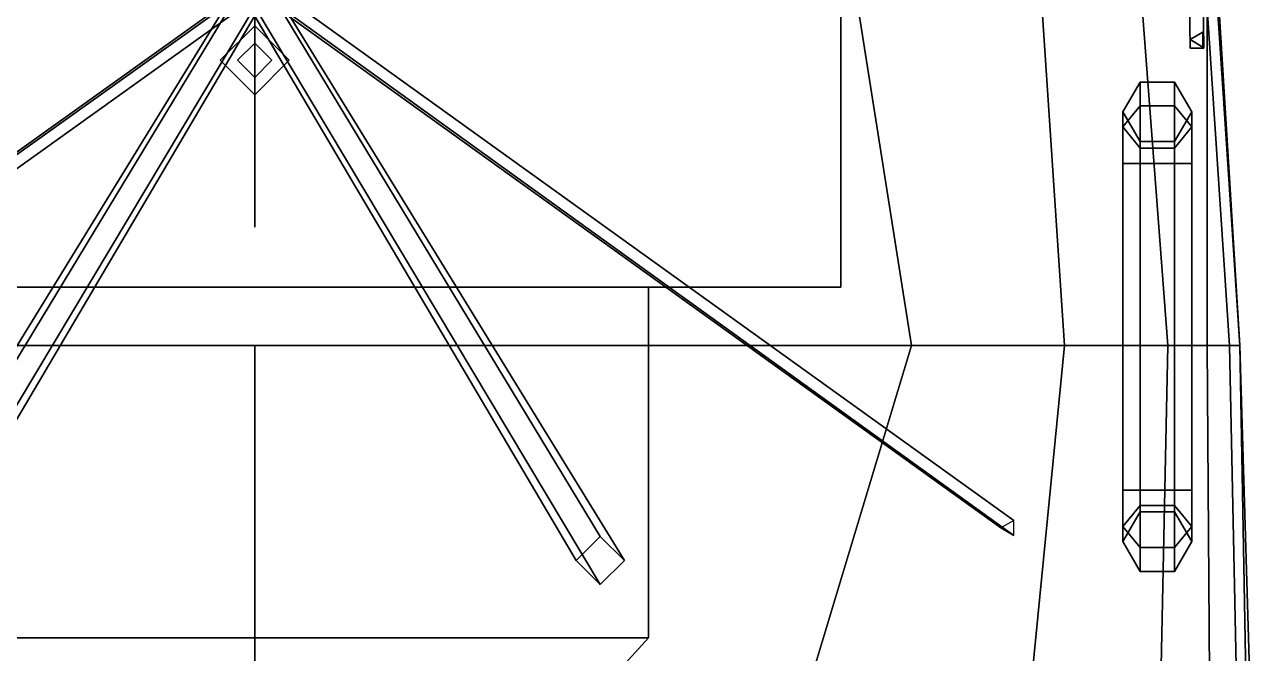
# Model space of a CAD drawing. Header units: millimetres. Extents: x -30 to 5.9, y -44.5 to 49.
# Drawn here: x -1.34 to 5.86, y 6.25 to 9.91 of the extents above; entities that cross this region are included whole.
import ezdxf

# ---------------------------------------------------------------- set-up
doc = ezdxf.new("R2010")
doc.units = ezdxf.units.MM
for name, color, linetype in [('boats', 1, 'Continuous'), ('radar', 1, 'Continuous'), ('railings', 6, 'Continuous')]:
    doc.layers.add(name, color=color, linetype=linetype)

msp = doc.modelspace()

# ---------------------------------------------------------------- linework, layer by layer
for points in [[(3.41, 8.38, 6.8), (3.41, 26.74, 7.28), (-3.41, 26.74, 7.28), (-3.41, 8.38, 6.8)], [(3.41, 8.38, 4.28), (3.41, 26.74, 4.54), (3.41, 26.74, 7.28), (3.41, 8.38, 6.8)], [(5.54, 8.04, 4.36), (5.54, 12.41, 4.36), (-5.54, 12.41, 4.36), (-5.54, 8.04, 4.36)], [(3.13, 12.41, -3.32), (3.82, 8.04, -3.32), (-3.82, 8.04, -3.32), (-3.13, 12.41, -3.32)], [(4.71, 8.04, -3.18), (3.82, 8.04, -3.32), (3.13, 12.41, -3.32), (4.42, 12.41, -2.88)], [(4.98, 12.41, -2.41), (5.31, 8.04, -2.83), (4.71, 8.04, -3.18), (4.42, 12.41, -2.88)], [(5.38, 12.41, -1.54), (5.67, 8.04, -1.94), (5.31, 8.04, -2.83), (4.98, 12.41, -2.41)], [(5.44, 12.41, -1.05), (5.73, 8.04, -1.05), (5.67, 8.04, -1.94), (5.38, 12.41, -1.54)], [(5.46, 12.41, 0.85), (5.73, 8.04, 0.85), (5.73, 8.04, -1.05), (5.44, 12.41, -1.05)], [(5.54, 12.41, 4.36), (5.54, 8.04, 4.36), (5.73, 8.04, 0.85), (5.46, 12.41, 0.85)], [(-2.01, 6.93, 6.8), (-2.15, 6.79, 6.8), (-0.1, 10.13, 12.43), (0, 10.25, 12.43)], [(-1.87, 6.79, 6.8), (-2.01, 6.93, 6.8), (0, 10.25, 12.43), (0.1, 10.13, 12.43)], [(2.01, 6.93, 6.8), (1.87, 6.79, 6.8), (-0.1, 10.13, 12.43), (0, 10.25, 12.43)], [(2.15, 6.79, 6.8), (2.01, 6.93, 6.8), (0, 10.25, 12.43), (0.1, 10.13, 12.43)], [(-4.365, 7.0233, 4.36), (-4.44, 6.98, 4.36), (-0.04, 10.13, 23.74), (0.04, 10.17, 23.74)], [(-4.365, 6.9367, 4.36), (-4.365, 7.0233, 4.36), (0.04, 10.17, 23.74), (0.04, 10.09, 23.74)], [(4.415, 7.0233, 4.36), (4.34, 6.98, 4.36), (-0.04, 10.13, 23.74), (0.04, 10.17, 23.74)], [(4.415, 6.9367, 4.36), (4.415, 7.0233, 4.36), (0.04, 10.17, 23.74), (0.04, 10.09, 23.74)], [(-4.44, 6.98, 4.36), (-4.365, 6.9367, 4.36), (0.04, 10.09, 23.74), (-0.04, 10.13, 23.74)], [(-2.15, 6.79, 6.8), (-2.01, 6.65, 6.8), (0, 10.01, 12.43), (-0.1, 10.13, 12.43)], [(-2.01, 6.65, 6.8), (-1.87, 6.79, 6.8), (0.1, 10.13, 12.43), (0, 10.01, 12.43)], [(1.87, 6.79, 6.8), (2.01, 6.65, 6.8), (0, 10.01, 12.43), (-0.1, 10.13, 12.43)], [(4.34, 6.98, 4.36), (4.415, 6.9367, 4.36), (0.04, 10.09, 23.74), (-0.04, 10.13, 23.74)], [(2.01, 6.65, 6.8), (2.15, 6.79, 6.8), (0.1, 10.13, 12.43), (0, 10.01, 12.43)], [(0, 9.9, 14.65), (-0.2, 9.7, 14.65), (-0.2, 9.7, 15.35), (0, 9.9, 15.35)], [(0, 9.5, 15.35), (0.2, 9.7, 15.35), (0, 9.9, 15.35), (-0.2, 9.7, 15.35)], [(-0.2, 9.7, 14.65), (0, 9.9, 14.65), (0.2, 9.7, 14.65), (0, 9.5, 14.65)], [(0.2, 9.7, 14.65), (0, 9.9, 14.65), (0, 9.9, 15.35), (0.2, 9.7, 15.35)], [(0, 9.8, 6.83), (-0.1, 9.7, 6.83), (-0.1, 9.7, 14.65), (0, 9.8, 14.65)], [(0.1, 9.7, 6.83), (0, 9.8, 6.83), (0, 9.8, 14.65), (0.1, 9.7, 14.65)], [(-0.2, 9.7, 14.65), (0, 9.5, 14.65), (0, 9.5, 15.35), (-0.2, 9.7, 15.35)], [(-0.1, 9.7, 6.83), (0, 9.6, 6.83), (0, 9.6, 14.65), (-0.1, 9.7, 14.65)], [(0, 9.6, 6.83), (0.1, 9.7, 6.83), (0.1, 9.7, 14.65), (0, 9.6, 14.65)], [(0, 9.5, 14.65), (0.2, 9.7, 14.65), (0.2, 9.7, 15.35), (0, 9.5, 15.35)], [(2.29, 6.34, 6.8), (2.29, 8.38, 6.8), (-2.29, 8.38, 6.8), (-2.29, 6.34, 6.8)], [(2.29, 8.38, 6.8), (2.29, 8.38, 4.36), (3.41, 8.38, 4.28), (3.41, 8.38, 6.8)], [(2.29, 6.34, 4.36), (2.29, 8.38, 4.36), (2.29, 8.38, 6.8), (2.29, 6.34, 6.8)], [(5.57, 3.66, 4.36), (5.54, 8.04, 4.36), (-5.54, 8.04, 4.36), (-5.57, 3.66, 4.36)], [(-2.5, 3.66, -3.32), (-3.82, 8.04, -3.32), (0, 8.04, -3.32), (0, 3.66, -3.42)], [(3.82, 8.04, -3.32), (2.5, 3.66, -3.32), (0, 3.66, -3.42), (0, 8.04, -3.32)], [(4.28, 3.66, -3.27), (2.5, 3.66, -3.32), (3.82, 8.04, -3.32), (4.71, 8.04, -3.18)], [(5.31, 8.04, -2.83), (5.22, 3.66, -2.85), (4.28, 3.66, -3.27), (4.71, 8.04, -3.18)], [(5.67, 8.04, -1.94), (5.76, 3.66, -1.94), (5.22, 3.66, -2.85), (5.31, 8.04, -2.83)], [(5.54, 8.04, 4.36), (5.57, 3.66, 4.36), (5.81, 3.66, 0.33), (5.73, 8.04, 0.85)], [(5.73, 8.04, -1.05), (5.86, 3.66, -1.05), (5.76, 3.66, -1.94), (5.67, 8.04, -1.94)], [(5.73, 8.04, 0.85), (5.81, 3.66, 0.33), (5.86, 3.66, -1.05), (5.73, 8.04, -1.05)], [(-2.29, 6.34, 6.8), (-2.29, 6.34, 4.36), (2.29, 6.34, 4.36), (2.29, 6.34, 6.8)], [(2.29, 6.34, 6.8), (-2.29, 6.34, 6.8), (-1.5, 5.47, 6.8), (1.5, 5.47, 6.8)], [(1.5, 5.47, 6.8), (-1.5, 5.47, 6.8), (-2.29, 6.34, 6.8), (2.29, 6.34, 6.8)]]:
    msp.add_3dface(points)
at = {"layer": 'boats'}
for points in [[(5.05, 9.4, 5.68), (5.15, 9.5732, 5.68), (5.15, 9.4346, 5.3454), (5.05, 9.3121, 5.4679)], [(5.05, 9.4, 6.05), (5.15, 9.5732, 6.05), (5.15, 9.5732, 5.68), (5.05, 9.4, 5.68)], [(5.05, 9.3121, 6.2621), (5.15, 9.4346, 6.3846), (5.15, 9.5732, 6.05), (5.05, 9.4, 6.05)], [(5.15, 9.5732, 5.68), (5.35, 9.5732, 5.68), (5.35, 9.4346, 5.3454), (5.15, 9.4346, 5.3454)], [(5.15, 9.5732, 6.05), (5.35, 9.5732, 6.05), (5.35, 9.5732, 5.68), (5.15, 9.5732, 5.68)], [(5.15, 9.4346, 6.3846), (5.35, 9.4346, 6.3846), (5.35, 9.5732, 6.05), (5.15, 9.5732, 6.05)], [(5.35, 9.5732, 5.68), (5.45, 9.4, 5.68), (5.45, 9.3121, 5.4679), (5.35, 9.4346, 5.3454)], [(5.35, 9.5732, 6.05), (5.45, 9.4, 6.05), (5.45, 9.4, 5.68), (5.35, 9.5732, 5.68)], [(5.35, 9.4346, 6.3846), (5.45, 9.3121, 6.2621), (5.45, 9.4, 6.05), (5.35, 9.5732, 6.05)], [(5.05, 9.3121, 5.4679), (5.15, 9.4346, 5.3454), (5.15, 9.1, 5.2068), (5.05, 9.1, 5.38)], [(5.05, 9.1, 6.35), (5.15, 9.1, 6.5232), (5.15, 9.4346, 6.3846), (5.05, 9.3121, 6.2621)], [(5.15, 9.4346, 5.3454), (5.35, 9.4346, 5.3454), (5.35, 9.1, 5.2068), (5.15, 9.1, 5.2068)], [(5.15, 9.1, 6.5232), (5.35, 9.1, 6.5232), (5.35, 9.4346, 6.3846), (5.15, 9.4346, 6.3846)], [(5.35, 9.4346, 5.3454), (5.45, 9.3121, 5.4679), (5.45, 9.1, 5.38), (5.35, 9.1, 5.2068)], [(5.35, 9.1, 6.5232), (5.45, 9.1, 6.35), (5.45, 9.3121, 6.2621), (5.35, 9.4346, 6.3846)], [(5.15, 9.2268, 5.68), (5.05, 9.4, 5.68), (5.05, 9.3121, 5.4679), (5.15, 9.1897, 5.5903)], [(5.15, 9.2268, 6.05), (5.05, 9.4, 6.05), (5.05, 9.4, 5.68), (5.15, 9.2268, 5.68)], [(5.15, 9.1897, 6.1397), (5.05, 9.3121, 6.2621), (5.05, 9.4, 6.05), (5.15, 9.2268, 6.05)], [(5.45, 9.4, 5.68), (5.35, 9.2268, 5.68), (5.35, 9.1897, 5.5903), (5.45, 9.3121, 5.4679)], [(5.45, 9.4, 6.05), (5.35, 9.2268, 6.05), (5.35, 9.2268, 5.68), (5.45, 9.4, 5.68)], [(5.45, 9.3121, 6.2621), (5.35, 9.1897, 6.1397), (5.35, 9.2268, 6.05), (5.45, 9.4, 6.05)], [(5.15, 9.1897, 5.5903), (5.05, 9.3121, 5.4679), (5.05, 9.1, 5.38), (5.15, 9.1, 5.5532)], [(5.15, 9.1, 6.1768), (5.05, 9.1, 6.35), (5.05, 9.3121, 6.2621), (5.15, 9.1897, 6.1397)], [(5.45, 9.3121, 5.4679), (5.35, 9.1897, 5.5903), (5.35, 9.1, 5.5532), (5.45, 9.1, 5.38)], [(5.45, 9.1, 6.35), (5.35, 9.1, 6.1768), (5.35, 9.1897, 6.1397), (5.45, 9.3121, 6.2621)], [(5.15, 9.1897, 5.5903), (5.15, 9.1897, 6.1397), (5.15, 9.2268, 6.05), (5.15, 9.2268, 5.68)], [(5.15, 9.2268, 5.68), (5.15, 9.2268, 6.05), (5.15, 9.1897, 6.1397), (5.15, 9.1897, 5.5903)], [(5.35, 9.2268, 6.05), (5.15, 9.2268, 6.05), (5.15, 9.2268, 5.68), (5.35, 9.2268, 5.68)], [(5.35, 9.1897, 6.1397), (5.15, 9.1897, 6.1397), (5.15, 9.2268, 6.05), (5.35, 9.2268, 6.05)], [(5.35, 9.2268, 5.68), (5.15, 9.2268, 5.68), (5.15, 9.1897, 5.5903), (5.35, 9.1897, 5.5903)], [(5.15, 9.1, 5.5532), (5.15, 9.1, 6.1768), (5.15, 9.1897, 6.1397), (5.15, 9.1897, 5.5903)], [(5.15, 9.1897, 5.5903), (5.15, 9.1897, 6.1397), (5.15, 9.1, 6.1768), (5.15, 9.1, 5.5532)], [(5.35, 9.1897, 5.5903), (5.15, 9.1897, 5.5903), (5.15, 9.1, 5.5532), (5.35, 9.1, 5.5532)], [(5.35, 9.1, 6.1768), (5.15, 9.1, 6.1768), (5.15, 9.1897, 6.1397), (5.35, 9.1897, 6.1397)], [(5.05, 7.2, 5.38), (5.15, 7.2, 5.5532), (5.15, 9.1, 5.5532), (5.05, 9.1, 5.38)], [(5.15, 7.2, 5.2068), (5.05, 7.2, 5.38), (5.05, 9.1, 5.38), (5.15, 9.1, 5.2068)], [(5.15, 7.2, 6.1768), (5.05, 7.2, 6.35), (5.05, 9.1, 6.35), (5.15, 9.1, 6.1768)], [(5.05, 7.2, 6.35), (5.15, 7.2, 6.5232), (5.15, 9.1, 6.5232), (5.05, 9.1, 6.35)], [(5.15, 7.2, 5.5532), (5.15, 7.2, 6.1768), (5.15, 9.1, 6.1768), (5.15, 9.1, 5.5532)], [(5.15, 9.1, 5.5532), (5.15, 9.1, 6.1768), (5.15, 7.2, 6.1768), (5.15, 7.2, 5.5532)], [(5.15, 7.2, 5.5532), (5.35, 7.2, 5.5532), (5.35, 9.1, 5.5532), (5.15, 9.1, 5.5532)], [(5.35, 7.2, 5.2068), (5.15, 7.2, 5.2068), (5.15, 9.1, 5.2068), (5.35, 9.1, 5.2068)], [(5.35, 7.2, 6.1768), (5.15, 7.2, 6.1768), (5.15, 9.1, 6.1768), (5.35, 9.1, 6.1768)], [(5.15, 7.2, 6.5232), (5.35, 7.2, 6.5232), (5.35, 9.1, 6.5232), (5.15, 9.1, 6.5232)], [(5.35, 7.2, 5.5532), (5.45, 7.2, 5.38), (5.45, 9.1, 5.38), (5.35, 9.1, 5.5532)], [(5.45, 7.2, 5.38), (5.35, 7.2, 5.2068), (5.35, 9.1, 5.2068), (5.45, 9.1, 5.38)], [(5.45, 7.2, 6.35), (5.35, 7.2, 6.1768), (5.35, 9.1, 6.1768), (5.45, 9.1, 6.35)], [(5.35, 7.2, 6.5232), (5.45, 7.2, 6.35), (5.45, 9.1, 6.35), (5.35, 9.1, 6.5232)], [(5.15, 7.2, 5.5532), (5.05, 7.2, 5.38), (5.05, 6.9879, 5.4679), (5.15, 7.1103, 5.5903)], [(5.05, 7.2, 5.38), (5.15, 7.2, 5.2068), (5.15, 6.8654, 5.3454), (5.05, 6.9879, 5.4679)], [(5.05, 6.9879, 6.2621), (5.15, 6.8654, 6.3846), (5.15, 7.2, 6.5232), (5.05, 7.2, 6.35)], [(5.15, 7.1103, 6.1397), (5.05, 6.9879, 6.2621), (5.05, 7.2, 6.35), (5.15, 7.2, 6.1768)], [(5.15, 7.2, 5.5532), (5.15, 7.2, 6.1768), (5.15, 7.1103, 6.1397), (5.15, 7.1103, 5.5903)], [(5.15, 7.1103, 5.5903), (5.15, 7.1103, 6.1397), (5.15, 7.2, 6.1768), (5.15, 7.2, 5.5532)], [(5.35, 7.2, 5.5532), (5.15, 7.2, 5.5532), (5.15, 7.1103, 5.5903), (5.35, 7.1103, 5.5903)], [(5.15, 7.2, 5.2068), (5.35, 7.2, 5.2068), (5.35, 6.8654, 5.3454), (5.15, 6.8654, 5.3454)], [(5.15, 6.8654, 6.3846), (5.35, 6.8654, 6.3846), (5.35, 7.2, 6.5232), (5.15, 7.2, 6.5232)], [(5.35, 7.1103, 6.1397), (5.15, 7.1103, 6.1397), (5.15, 7.2, 6.1768), (5.35, 7.2, 6.1768)], [(5.45, 7.2, 5.38), (5.35, 7.2, 5.5532), (5.35, 7.1103, 5.5903), (5.45, 6.9879, 5.4679)], [(5.35, 7.2, 5.2068), (5.45, 7.2, 5.38), (5.45, 6.9879, 5.4679), (5.35, 6.8654, 5.3454)], [(5.35, 6.8654, 6.3846), (5.45, 6.9879, 6.2621), (5.45, 7.2, 6.35), (5.35, 7.2, 6.5232)], [(5.45, 6.9879, 6.2621), (5.35, 7.1103, 6.1397), (5.35, 7.2, 6.1768), (5.45, 7.2, 6.35)], [(5.15, 7.1103, 5.5903), (5.05, 6.9879, 5.4679), (5.05, 6.9, 5.68), (5.15, 7.0732, 5.68)], [(5.15, 7.0732, 6.05), (5.05, 6.9, 6.05), (5.05, 6.9879, 6.2621), (5.15, 7.1103, 6.1397)], [(5.05, 6.9, 6.05), (5.15, 7.0732, 6.05), (5.15, 7.0732, 5.68), (5.05, 6.9, 5.68)], [(5.15, 7.0732, 5.68), (5.15, 7.0732, 6.05), (5.15, 7.1103, 6.1397), (5.15, 7.1103, 5.5903)], [(5.15, 7.1103, 5.5903), (5.15, 7.1103, 6.1397), (5.15, 7.0732, 6.05), (5.15, 7.0732, 5.68)], [(5.35, 7.0732, 6.05), (5.15, 7.0732, 6.05), (5.15, 7.1103, 6.1397), (5.35, 7.1103, 6.1397)], [(5.35, 7.1103, 5.5903), (5.15, 7.1103, 5.5903), (5.15, 7.0732, 5.68), (5.35, 7.0732, 5.68)], [(5.15, 7.0732, 6.05), (5.35, 7.0732, 6.05), (5.35, 7.0732, 5.68), (5.15, 7.0732, 5.68)], [(5.45, 6.9879, 5.4679), (5.35, 7.1103, 5.5903), (5.35, 7.0732, 5.68), (5.45, 6.9, 5.68)], [(5.45, 6.9, 6.05), (5.35, 7.0732, 6.05), (5.35, 7.1103, 6.1397), (5.45, 6.9879, 6.2621)], [(5.35, 7.0732, 6.05), (5.45, 6.9, 6.05), (5.45, 6.9, 5.68), (5.35, 7.0732, 5.68)], [(5.05, 6.9879, 5.4679), (5.15, 6.8654, 5.3454), (5.15, 6.7268, 5.68), (5.05, 6.9, 5.68)], [(5.05, 6.9, 6.05), (5.15, 6.7268, 6.05), (5.15, 6.8654, 6.3846), (5.05, 6.9879, 6.2621)], [(5.35, 6.8654, 5.3454), (5.45, 6.9879, 5.4679), (5.45, 6.9, 5.68), (5.35, 6.7268, 5.68)], [(5.35, 6.7268, 6.05), (5.45, 6.9, 6.05), (5.45, 6.9879, 6.2621), (5.35, 6.8654, 6.3846)], [(5.15, 6.7268, 6.05), (5.05, 6.9, 6.05), (5.05, 6.9, 5.68), (5.15, 6.7268, 5.68)], [(5.15, 6.8654, 5.3454), (5.35, 6.8654, 5.3454), (5.35, 6.7268, 5.68), (5.15, 6.7268, 5.68)], [(5.15, 6.7268, 6.05), (5.35, 6.7268, 6.05), (5.35, 6.8654, 6.3846), (5.15, 6.8654, 6.3846)], [(5.45, 6.9, 6.05), (5.35, 6.7268, 6.05), (5.35, 6.7268, 5.68), (5.45, 6.9, 5.68)], [(5.35, 6.7268, 6.05), (5.15, 6.7268, 6.05), (5.15, 6.7268, 5.68), (5.35, 6.7268, 5.68)]]:
    msp.add_3dface(points, dxfattribs=at)
at = {"layer": 'radar'}
for points in [[(0, 8.73, 29.56), (0, 11.44, 29.56), (0, 11.44, 27.93), (0, 8.73, 27.93)], [(0, 8.73, 27.93), (0, 11.44, 27.93), (0, 11.44, 29.56), (0, 8.73, 29.56)]]:
    msp.add_3dface(points, dxfattribs=at)
at = {"layer": 'railings'}
for points in [[(5.52, 9.77, 5.64), (5.44, 15.63, 5.75), (5.36, 15.63, 5.75), (5.44, 9.77, 5.64)], [(5.44, 9.77, 5.64), (5.36, 15.63, 5.75), (5.44, 15.63, 5.75), (5.52, 9.77, 5.64)], [(5.515, 9.8633, 4.36), (5.44, 9.82, 4.36), (5.44, 9.82, 5.64), (5.515, 9.8633, 5.64)], [(5.515, 9.7767, 4.36), (5.515, 9.8633, 4.36), (5.515, 9.8633, 5.64), (5.515, 9.7767, 5.64)], [(5.44, 9.82, 4.36), (5.515, 9.7767, 4.36), (5.515, 9.7767, 5.64), (5.44, 9.82, 5.64)]]:
    msp.add_3dface(points, dxfattribs=at)

doc.saveas('drawing.dxf')
